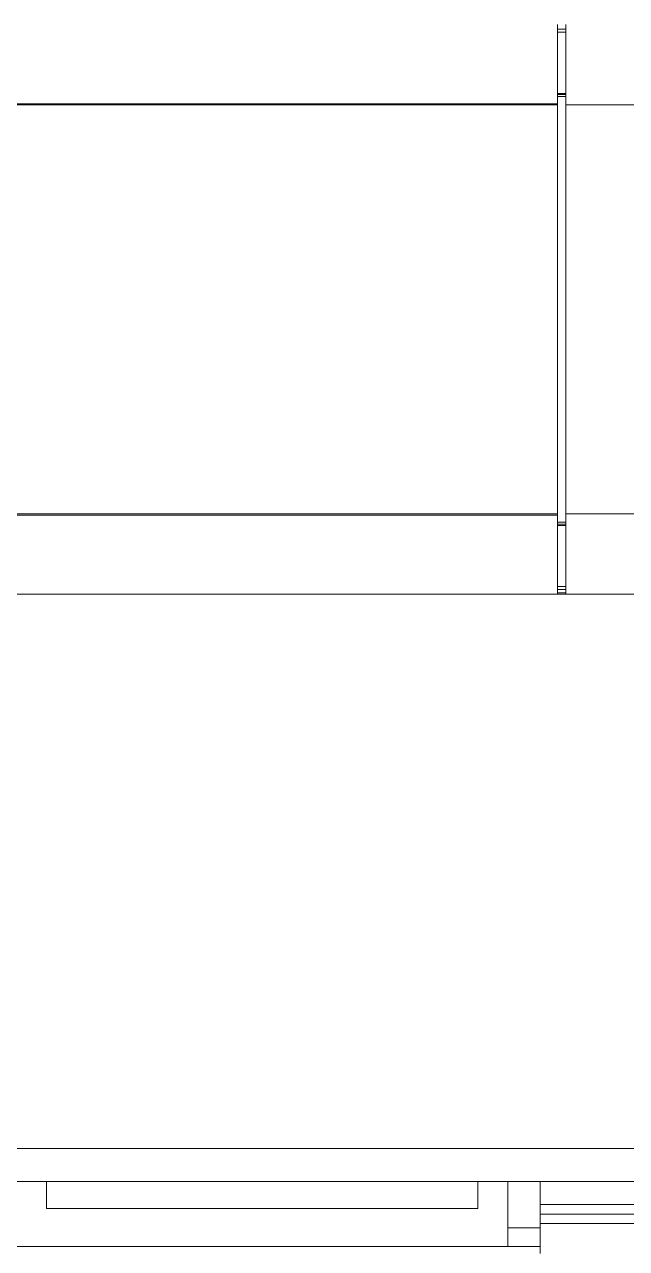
# Model space of a CAD drawing. Header units: millimetres. Extents: x -135 to 420, y 0 to 297.
# Drawn here: x 138.7 to 170.8, y 99.2 to 164.5 of the extents above; entities that cross this region are included whole.
import ezdxf

# ---------------------------------------------------------------- set-up
doc = ezdxf.new("R2010")
doc.units = ezdxf.units.MM
doc.layers.add('eProC - L2', color=41, linetype='Continuous', lineweight=20)

msp = doc.modelspace()

# ---------------------------------------------------------------- linework, layer by layer
at = {"layer": 'eProC - L2', "linetype": 'Continuous', "lineweight": 13}
for p, q in [((167.146, 164.476), (167.146, 160.248)), ((167.596, 164.227), (167.146, 164.227)), ((167.596, 164.067), (167.146, 164.067)), ((167.596, 164.476), (167.596, 160.19)), ((167.596, 160.799), (167.146, 160.799)), ((167.596, 160.739), (167.146, 160.739)), ((167.146, 160.248), (129.446, 160.248)), ((167.146, 160.191), (129.446, 160.191)), ((167.596, 160.629), (167.146, 160.629)), ((167.146, 160.248), (167.146, 160.191)), ((167.146, 160.191), (167.146, 138.357)), ((167.596, 160.19), (220.196, 160.19)), ((167.596, 160.19), (167.596, 138.358)), ((167.146, 138.357), (129.446, 138.357)), ((167.146, 138.3), (129.446, 138.3)), ((167.146, 138.357), (167.146, 138.3)), ((167.146, 138.3), (167.146, 134.072)), ((167.596, 137.919), (167.146, 137.919)), ((167.596, 137.811), (167.146, 137.811)), ((167.596, 138.358), (167.596, 134.072)), ((167.596, 138.358), (220.196, 138.358)), ((167.596, 137.749), (167.146, 137.749)), ((114.396, 134.072), (220.396, 134.072)), ((167.596, 134.481), (167.146, 134.481)), ((167.596, 134.321), (167.146, 134.321)), ((167.596, 134.145), (167.146, 134.145)), ((136.698, 104.5), (222.396, 104.5)), ((131.76, 102.738), (222.396, 102.738)), ((139.893, 102.738), (139.893, 101.306)), ((162.9, 101.306), (162.9, 102.738)), ((164.496, 102.738), (164.496, 99.274)), ((166.236, 101.504), (166.236, 102.738)), ((162.9, 101.306), (139.893, 101.306)), ((215.536, 101.504), (166.236, 101.504)), ((166.236, 101.004), (166.236, 101.504)), ((166.236, 100.504), (166.236, 101.004)), ((215.536, 101.004), (166.236, 101.004)), ((166.237, 100.274), (164.496, 100.274)), ((166.236, 98.904), (166.236, 100.504)), ((215.536, 100.504), (166.236, 100.504)), ((112.396, 99.274), (164.496, 99.274)), ((166.237, 99.274), (164.496, 99.274))]:
    msp.add_line(p, q, dxfattribs=at)

doc.saveas('drawing.dxf')
